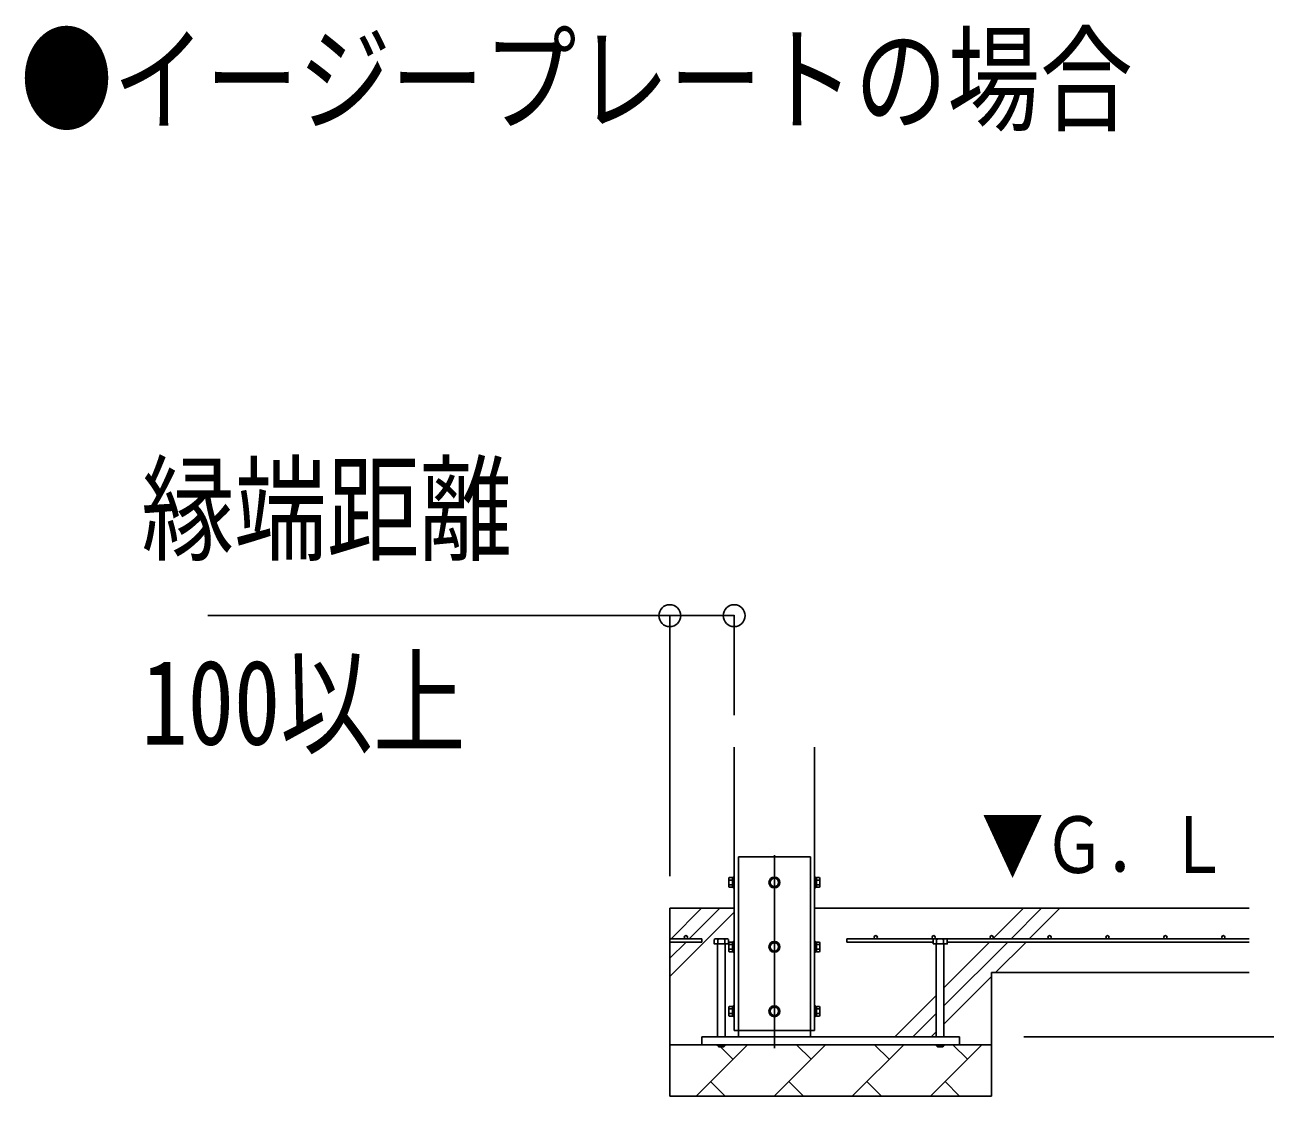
# Model space of a CAD drawing. Units: millimetres, scale not verified. Extents: x -16820 to 16820, y -11880 to 11880.
# Drawn here: x -4925 to -2998, y -9227 to -7563 of the extents above; entities that cross this region are included whole.
import ezdxf
from ezdxf.enums import TextEntityAlignment as Align

# ---------------------------------------------------------------- set-up
doc = ezdxf.new("R2010")
doc.units = ezdxf.units.MM
doc.header["$LTSCALE"] = 50
for name, color, linetype in [('0-2_USER1', 3, 'Continuous'), ('0-4_YKK_12', 2, 'Continuous'), ('0-5_YKK_13', 4, 'Continuous'), ('0-6_YKK_A1', 4, 'Continuous'), ('0-7_YKK_D', 6, 'Continuous')]:
    doc.layers.add(name, color=color, linetype=linetype)
doc.styles.add('ＭＳ ゴシック', font='')
doc.styles.get('ＭＳ ゴシック').set_extended_font_data('MS Gothic')

msp = doc.modelspace()

# ---------------------------------------------------------------- linework, layer by layer
at = {"layer": '0-4_YKK_12'}
msp.add_line((-3760.42, -8852.48), (-3760.42, -9152.48), dxfattribs=at)
at = {"layer": '0-5_YKK_13'}
for p, q in [((-3816.42, -9124.98), (-3816.42, -8854.98)), ((-3816.42, -8854.98), (-3704.42, -8854.98)), ((-3704.42, -9124.98), (-3704.42, -8854.98)), ((-3831.12, -8888.49), (-3830.54, -8887.48)), ((-3831.12, -8888.49), (-3831.12, -8901.48)), ((-3831.12, -8901.48), (-3830.54, -8902.48)), ((-3825.62, -8887.48), (-3830.54, -8887.48)), ((-3825.62, -8891.23), (-3830.54, -8891.23)), ((-3825.62, -8898.73), (-3830.54, -8898.73)), ((-3825.62, -8902.48), (-3830.54, -8902.48)), ((-3825.62, -8887.48), (-3825.62, -8902.48)), ((-3824.02, -8887.94), (-3825.62, -8887.94)), ((-3825.62, -8894.48), (-3825.62, -8887.94)), ((-3825.62, -8894.48), (-3824.02, -8894.48)), ((-3825.62, -8895.48), (-3824.02, -8895.48)), ((-3825.62, -8902.03), (-3825.62, -8895.48)), ((-3825.62, -8902.03), (-3824.02, -8902.03)), ((-3824.02, -8894.48), (-3824.02, -8887.94)), ((-3824.02, -8902.03), (-3824.02, -8895.48)), ((-3696.82, -8894.48), (-3696.82, -8887.92)), ((-3696.82, -8887.93), (-3695.22, -8887.93)), ((-3695.22, -8894.48), (-3696.82, -8894.48)), ((-3695.22, -8895.48), (-3696.82, -8895.48)), ((-3696.82, -8902.03), (-3696.82, -8895.48)), ((-3695.22, -8902.03), (-3696.82, -8902.03)), ((-3695.22, -8887.47), (-3690.3, -8887.47)), ((-3695.22, -8887.47), (-3695.22, -8902.48)), ((-3695.22, -8894.48), (-3695.22, -8887.93)), ((-3695.22, -8891.23), (-3690.3, -8891.23)), ((-3695.22, -8902.03), (-3695.22, -8895.48)), ((-3695.22, -8898.73), (-3690.3, -8898.73)), ((-3695.22, -8902.48), (-3690.3, -8902.48)), ((-3689.72, -8888.48), (-3690.3, -8887.47)), ((-3689.72, -8901.48), (-3690.3, -8902.48)), ((-3689.72, -8888.48), (-3689.72, -8901.48)), ((-3852.42, -8982.48), (-3853.89, -8983.33)), ((-3852.42, -8982.48), (-3833.42, -8982.48)), ((-3848.92, -8990.48), (-3848.92, -9134.98)), ((-3848.41, -8990.48), (-3848.41, -8983.33)), ((-3837.44, -8990.48), (-3837.44, -8983.33)), ((-3836.92, -8990.48), (-3836.92, -9134.98)), ((-3833.42, -8982.48), (-3831.95, -8983.33)), ((-3831.95, -8990.48), (-3831.95, -8983.33)), ((-3831.12, -8988.49), (-3830.54, -8987.48)), ((-3831.12, -8988.49), (-3831.12, -9001.48)), ((-3825.62, -8987.48), (-3830.54, -8987.48)), ((-3825.62, -8991.23), (-3830.54, -8991.23)), ((-3825.62, -8998.73), (-3830.54, -8998.73)), ((-3825.62, -8987.48), (-3825.62, -9002.48)), ((-3824.02, -8987.94), (-3825.62, -8987.94)), ((-3825.62, -8994.48), (-3825.62, -8987.94)), ((-3825.62, -8994.48), (-3824.02, -8994.48)), ((-3825.62, -8995.48), (-3824.02, -8995.48)), ((-3825.62, -9002.03), (-3825.62, -8995.48)), ((-3824.02, -8994.48), (-3824.02, -8987.94)), ((-3824.02, -9002.03), (-3824.02, -8995.48)), ((-3696.82, -8994.48), (-3696.82, -8987.92)), ((-3696.82, -8987.93), (-3695.22, -8987.93)), ((-3695.22, -8994.48), (-3696.82, -8994.48)), ((-3695.22, -8995.48), (-3696.82, -8995.48)), ((-3696.82, -9002.03), (-3696.82, -8995.48)), ((-3695.22, -8987.47), (-3690.3, -8987.47)), ((-3695.22, -8987.47), (-3695.22, -9002.48)), ((-3695.22, -8994.48), (-3695.22, -8987.93)), ((-3695.22, -8991.23), (-3690.3, -8991.23)), ((-3695.22, -9002.03), (-3695.22, -8995.48)), ((-3695.22, -8998.73), (-3690.3, -8998.73)), ((-3689.72, -8988.48), (-3690.3, -8987.47)), ((-3689.72, -8988.48), (-3689.72, -9001.48)), ((-3512.42, -8982.48), (-3513.89, -8983.33)), ((-3513.89, -8990.48), (-3513.89, -8983.33)), ((-3493.42, -8982.48), (-3512.42, -8982.48)), ((-3508.92, -8990.48), (-3508.92, -9134.98)), ((-3508.41, -8990.48), (-3508.41, -8983.33)), ((-3497.44, -8990.48), (-3497.44, -8983.33)), ((-3496.92, -8990.48), (-3496.92, -9134.98)), ((-3493.42, -8982.48), (-3491.95, -8983.33)), ((-3831.12, -9001.48), (-3830.54, -9002.48)), ((-3825.62, -9002.48), (-3830.54, -9002.48)), ((-3825.62, -9002.03), (-3824.02, -9002.03)), ((-3695.22, -9002.03), (-3696.82, -9002.03)), ((-3695.22, -9002.48), (-3690.3, -9002.48)), ((-3689.72, -9001.48), (-3690.3, -9002.48)), ((-3831.12, -9088.49), (-3830.54, -9087.48)), ((-3831.12, -9088.49), (-3831.12, -9101.48)), ((-3825.62, -9087.48), (-3830.54, -9087.48)), ((-3825.62, -9091.23), (-3830.54, -9091.23)), ((-3825.62, -9087.48), (-3825.62, -9102.48)), ((-3824.02, -9087.94), (-3825.62, -9087.94)), ((-3825.62, -9094.48), (-3825.62, -9087.94)), ((-3825.62, -9094.48), (-3824.02, -9094.48)), ((-3824.02, -9094.48), (-3824.02, -9087.94)), ((-3696.82, -9094.48), (-3696.82, -9087.92)), ((-3696.82, -9087.93), (-3695.22, -9087.93)), ((-3695.22, -9094.48), (-3696.82, -9094.48)), ((-3695.22, -9087.47), (-3690.3, -9087.47)), ((-3695.22, -9087.47), (-3695.22, -9102.48)), ((-3695.22, -9094.48), (-3695.22, -9087.93)), ((-3695.22, -9091.23), (-3690.3, -9091.23)), ((-3689.72, -9088.48), (-3690.3, -9087.47)), ((-3689.72, -9088.48), (-3689.72, -9101.48)), ((-3831.12, -9101.48), (-3830.54, -9102.48)), ((-3825.62, -9098.73), (-3830.54, -9098.73)), ((-3825.62, -9102.48), (-3830.54, -9102.48)), ((-3825.62, -9095.48), (-3824.02, -9095.48)), ((-3825.62, -9102.03), (-3825.62, -9095.48)), ((-3825.62, -9102.03), (-3824.02, -9102.03)), ((-3824.02, -9102.03), (-3824.02, -9095.48)), ((-3695.22, -9095.48), (-3696.82, -9095.48)), ((-3696.82, -9102.03), (-3696.82, -9095.48)), ((-3695.22, -9102.03), (-3696.82, -9102.03)), ((-3695.22, -9102.03), (-3695.22, -9095.48)), ((-3695.22, -9098.73), (-3690.3, -9098.73)), ((-3695.22, -9102.48), (-3690.3, -9102.48)), ((-3689.72, -9101.48), (-3690.3, -9102.48)), ((-3816.42, -9134.98), (-3816.42, -9124.98)), ((-3704.42, -9134.98), (-3704.42, -9124.98)), ((-3472.92, -9134.98), (-3872.92, -9134.98)), ((-3872.92, -9146.98), (-3872.92, -9134.98)), ((-3872.92, -9146.98), (-3472.92, -9146.98)), ((-3848.92, -9134.98), (-3836.92, -9134.98)), ((-3848.92, -9148.48), (-3836.92, -9148.48)), ((-3496.92, -9134.98), (-3508.92, -9134.98)), ((-3496.92, -9148.48), (-3508.92, -9148.48)), ((-3472.92, -9146.98), (-3472.92, -9134.98))]:
    msp.add_line(p, q, dxfattribs=at)
for points in [[(-3822.92, -8886.48), (-3824.02, -8886.48), (-3824.02, -8903.48), (-3822.92, -8903.48)], [(-3697.92, -8886.48), (-3696.82, -8886.48), (-3696.82, -8903.48), (-3697.92, -8903.48)], [(-3831.95, -8990.48), (-3853.89, -8990.48), (-3853.89, -8983.33)], [(-3822.92, -8986.48), (-3824.02, -8986.48), (-3824.02, -9003.48), (-3822.92, -9003.48)], [(-3697.92, -8986.48), (-3696.82, -8986.48), (-3696.82, -9003.48), (-3697.92, -9003.48)], [(-3513.89, -8990.48), (-3491.95, -8990.48), (-3491.95, -8983.33)], [(-3822.92, -9086.48), (-3824.02, -9086.48), (-3824.02, -9103.48), (-3822.92, -9103.48)], [(-3697.92, -9086.48), (-3696.82, -9086.48), (-3696.82, -9103.48), (-3697.92, -9103.48)], [(-3848.92, -9146.98), (-3848.92, -9148.48), (-3846.92, -9150.48), (-3838.92, -9150.48)], [(-3836.92, -9146.98), (-3836.92, -9148.48), (-3838.92, -9150.48)], [(-3508.92, -9146.98), (-3508.92, -9148.48), (-3506.92, -9150.48)], [(-3496.92, -9146.98), (-3496.92, -9148.48), (-3498.92, -9150.48), (-3506.92, -9150.48)]]:
    msp.add_lwpolyline(points, dxfattribs=at)
for points in [[(-3760.42, -8887.47), (-3766.92, -8891.23), (-3766.92, -8898.73), (-3760.42, -8902.48), (-3753.92, -8898.73), (-3753.92, -8891.23)], [(-3760.42, -8987.47), (-3766.92, -8991.23), (-3766.92, -8998.73), (-3760.42, -9002.48), (-3753.92, -8998.73), (-3753.92, -8991.23)], [(-3760.42, -9087.47), (-3766.92, -9091.23), (-3766.92, -9098.73), (-3760.42, -9102.48), (-3753.92, -9098.73), (-3753.92, -9091.23)]]:
    msp.add_lwpolyline(points, close=True, dxfattribs=at)
for centre, radius in [((-3760.42, -8894.98), 8.5), ((-3760.42, -8894.98), 6.5), ((-3760.42, -8994.98), 8.5), ((-3760.42, -8994.98), 6.5), ((-3760.42, -9094.98), 8.5), ((-3760.42, -9094.98), 6.5)]:
    msp.add_circle(centre, radius, dxfattribs=at)
for centre, radius, start, end in [((-3827.82, -8889.35), 3.31, 145.51973, 214.48027), ((-3818.7, -8894.98), 12.42, 162.41205, 197.58795), ((-3827.8, -8900.61), 3.32, 145.61575, 214.38425), ((-3760.42, -8894.98), 7.05, 157.21814, 202.78186), ((-3760.42, -8894.98), 7.05, 97.21814, 142.78186), ((-3760.42, -8894.98), 7.05, 217.21814, 262.78186), ((-3760.42, -8894.98), 7.05, 37.21814, 82.78186), ((-3760.42, -8894.98), 7.05, 277.21814, 322.78186), ((-3760.42, -8894.98), 7.05, 337.21814, 22.78186), ((-3693.04, -8889.35), 3.32, 325.61575, 34.38425), ((-3702.14, -8894.98), 12.42, 342.41205, 17.58795), ((-3693.04, -8900.61), 3.32, 325.61575, 34.38425), ((-3851.15, -8987.33), 4.86, 55.61575, 124.38425), ((-3842.92, -9000.63), 18.15, 72.41205, 107.58795), ((-3834.69, -8987.33), 4.86, 55.61575, 124.38425), ((-3827.82, -8989.35), 3.31, 145.51973, 214.48027), ((-3818.7, -8994.98), 12.42, 162.41205, 197.58795), ((-3827.8, -9000.61), 3.32, 145.61575, 214.38425), ((-3760.42, -8994.98), 7.05, 157.21814, 202.78186), ((-3760.42, -8994.98), 7.05, 97.21814, 142.78186), ((-3760.42, -8994.98), 7.05, 37.21814, 82.78186), ((-3760.42, -8994.98), 7.05, 337.21814, 22.78186), ((-3693.04, -8989.35), 3.32, 325.61575, 34.38425), ((-3702.14, -8994.98), 12.42, 342.41205, 17.58795), ((-3693.04, -9000.61), 3.32, 325.61575, 34.38425), ((-3511.15, -8987.33), 4.86, 55.61575, 124.38425), ((-3502.92, -9000.63), 18.15, 72.41205, 107.58795), ((-3494.69, -8987.33), 4.86, 55.61575, 124.38425), ((-3760.42, -8994.98), 7.05, 217.21814, 262.78186), ((-3760.42, -8994.98), 7.05, 277.21814, 322.78186), ((-3827.82, -9089.35), 3.31, 145.51973, 214.48027), ((-3818.7, -9094.98), 12.42, 162.41205, 197.58795), ((-3760.42, -9094.98), 7.05, 157.21814, 202.78186), ((-3760.42, -9094.98), 7.05, 97.21814, 142.78186), ((-3760.42, -9094.98), 7.05, 37.21814, 82.78186), ((-3760.42, -9094.98), 7.05, 337.21814, 22.78186), ((-3693.04, -9089.35), 3.32, 325.61575, 34.38425), ((-3702.14, -9094.98), 12.42, 342.41205, 17.58795), ((-3827.8, -9100.61), 3.32, 145.61575, 214.38425), ((-3760.42, -9094.98), 7.05, 217.21814, 262.78186), ((-3760.42, -9094.98), 7.05, 277.21814, 322.78186), ((-3693.04, -9100.61), 3.32, 325.61575, 34.38425)]:
    msp.add_arc(centre, radius, start, end, dxfattribs=at)
at = {"layer": '0-6_YKK_A1'}
for p, q in [((-3822.92, -9124.98), (-3822.92, -8684.98)), ((-3697.92, -8684.98), (-3697.92, -9124.98)), ((-3822.92, -8934.98), (-3922.92, -8934.98)), ((-3922.92, -9226.98), (-3922.92, -8934.98)), ((-3922.92, -9040.98), (-3822.92, -8940.98)), ((-3920.99, -8982.48), (-3873.49, -8934.98)), ((-3892.71, -8982.48), (-3845.21, -8934.98)), ((-3022.92, -8934.98), (-3697.92, -8934.98)), ((-3420.99, -8982.48), (-3373.49, -8934.98)), ((-3392.71, -8982.48), (-3345.21, -8934.98)), ((-3364.42, -8982.48), (-3316.92, -8934.98)), ((-3872.92, -8982.48), (-3922.92, -8982.48)), ((-3922.92, -9012.69), (-3897.71, -8987.48)), ((-3872.92, -8987.48), (-3922.92, -8987.48)), ((-3872.92, -8982.48), (-3872.92, -8987.48)), ((-3647.92, -8982.48), (-3022.92, -8982.48)), ((-3647.92, -8982.48), (-3647.92, -8987.48)), ((-3647.92, -8987.48), (-3513.89, -8987.48)), ((-3496.92, -9086.69), (-3397.71, -8987.48)), ((-3496.92, -9058.41), (-3425.99, -8987.48)), ((-3491.95, -8987.48), (-3022.92, -8987.48)), ((-3416.92, -9034.98), (-3369.42, -8987.48)), ((-3422.92, -9226.98), (-3422.92, -9034.98)), ((-3022.92, -9034.98), (-3422.92, -9034.98)), ((-3496.92, -9114.98), (-3422.92, -9040.98)), ((-3573.49, -9134.98), (-3508.92, -9070.41)), ((-3545.21, -9134.98), (-3508.92, -9098.69)), ((-3822.92, -9124.98), (-3697.92, -9124.98)), ((-3516.92, -9134.98), (-3508.92, -9126.98)), ((-3422.92, -9146.98), (-3922.92, -9146.98)), ((-3882.18, -9226.98), (-3802.18, -9146.98)), ((-3824.85, -9169.64), (-3844.01, -9150.48)), ((-3760.76, -9226.98), (-3680.76, -9146.98)), ((-3703.42, -9169.64), (-3726.09, -9146.98)), ((-3704.42, -9134.98), (-3472.92, -9134.98)), ((-3639.34, -9226.98), (-3559.34, -9146.98)), ((-3582, -9169.64), (-3604.66, -9146.98)), ((-3517.92, -9226.98), (-3437.92, -9146.98)), ((-3460.58, -9169.64), (-3483.24, -9146.98)), ((-3472.92, -9134.98), (-3472.92, -9146.98)), ((-3859.52, -9204.32), (-3836.86, -9226.98)), ((-3738.1, -9204.32), (-3715.44, -9226.98)), ((-3616.68, -9204.32), (-3594.02, -9226.98)), ((-3495.26, -9204.32), (-3472.6, -9226.98)), ((-3422.92, -9226.98), (-3922.92, -9226.98))]:
    msp.add_line(p, q, dxfattribs=at)
msp.add_lwpolyline([(-3816.42, -9134.98), (-3872.92, -9134.98), (-3872.92, -9146.98)], dxfattribs=at)
for centre in [(-3897.92, -8979.98), (-3602.92, -8979.98), (-3512.92, -8979.98), (-3422.92, -8979.98), (-3332.92, -8979.98), (-3242.92, -8979.98), (-3152.92, -8979.98), (-3062.92, -8979.98)]:
    msp.add_circle(centre, 2.5, dxfattribs=at)
at = {"layer": '0-7_YKK_D'}
for p, q in [((-3922.92, -8480.44), (-4640.73, -8480.44)), ((-3922.92, -8884.98), (-3922.92, -8479.44)), ((-3922.92, -8480.44), (-3822.92, -8480.44)), ((-3822.92, -8634.98), (-3822.92, -8479.44)), ((-3372.92, -9134.98), (-2421.92, -9134.98))]:
    msp.add_line(p, q, dxfattribs=at)
for centre in [(-3922.92, -8480.44), (-3822.92, -8480.44)]:
    msp.add_circle(centre, 17, dxfattribs=at)

# ---------------------------------------------------------------- texts
at = {"layer": '0-2_USER1', "style": 'ＭＳ ゴシック', "width": 0.8}
msp.add_text('●イージープレートの場合', height=132, dxfattribs=at).set_placement((-4932.12, -7753), align=Align.BOTTOM_LEFT)
at = {"layer": '0-6_YKK_A1', "style": 'ＭＳ ゴシック', "width": 0.8}
msp.add_text('▼Ｇ．Ｌ', height=87.98, dxfattribs=at).set_placement((-3438.38, -8906.53), align=Align.BOTTOM_LEFT)
at = {"layer": '0-7_YKK_D', "style": 'ＭＳ ゴシック', "width": 0.8}
for s, p in [('縁端距離', (-4743.72, -8420.44)), ('100以上', (-4743.72, -8720.44))]:
    msp.add_text(s, height=132, dxfattribs=at).set_placement(p, align=Align.BOTTOM_LEFT)

doc.saveas('drawing.dxf')
